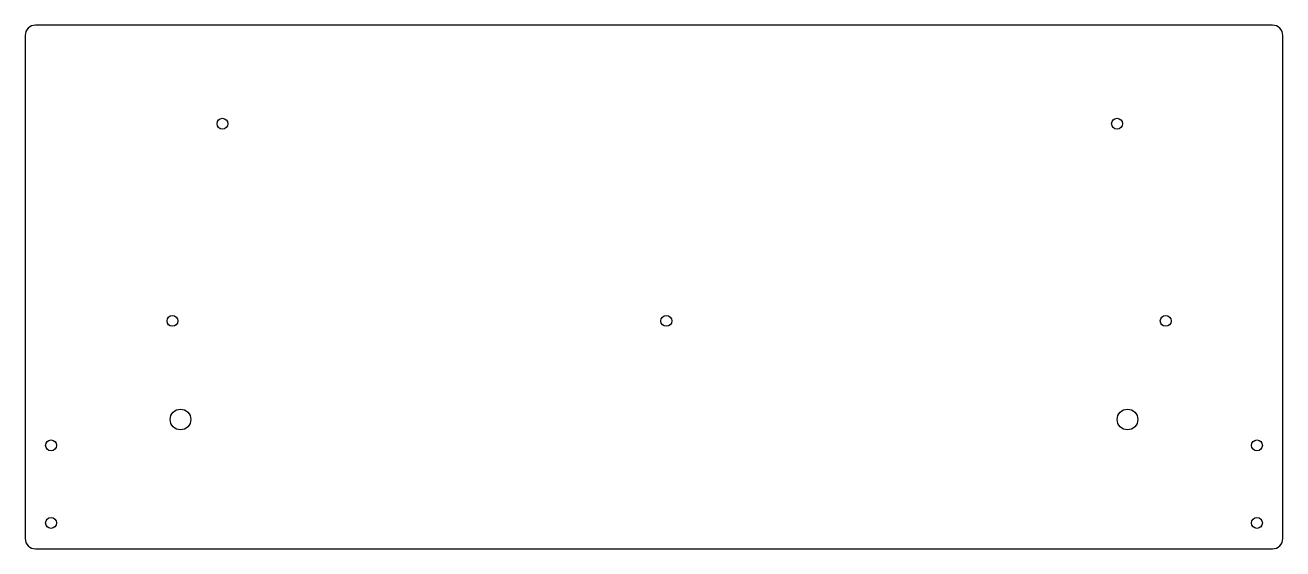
# Model space of a CAD drawing. Header units: millimetres. Extents: x -243 to 0, y -25 to 76.
import ezdxf

# ---------------------------------------------------------------- set-up
doc = ezdxf.new("R2010")
doc.units = ezdxf.units.MM
doc.layers.get('0').update_dxf_attribs({"linetype": 'CONTINUOUS'})

msp = doc.modelspace()

# ---------------------------------------------------------------- linework, layer by layer
msp.add_lwpolyline([(-242.8875, -23, 0.4142135624), (-240.8875, -25), (-2, -25, 0.4142135624), (0, -23), (0, 74.2, 0.4142135624), (-2, 76.2), (-240.8875, 76.2, 0.4142135624), (-242.8875, 74.2)], format="xyb", close=True)
for centre, radius in [((-204.7875, 57.15), 1.05), ((-32.015625, 57.15), 1.05), ((-214.44375, 19.05), 1.05), ((-119.0625, 19.05), 1.05), ((-22.621875, 19.05), 1.05), ((-212.8875, 0), 2), ((-30, 0), 2), ((-237.8875, -5), 1.05), ((-5, -5), 1.05), ((-237.8875, -20), 1.05), ((-5, -20), 1.05)]:
    msp.add_circle(centre, radius)

doc.saveas('drawing.dxf')
